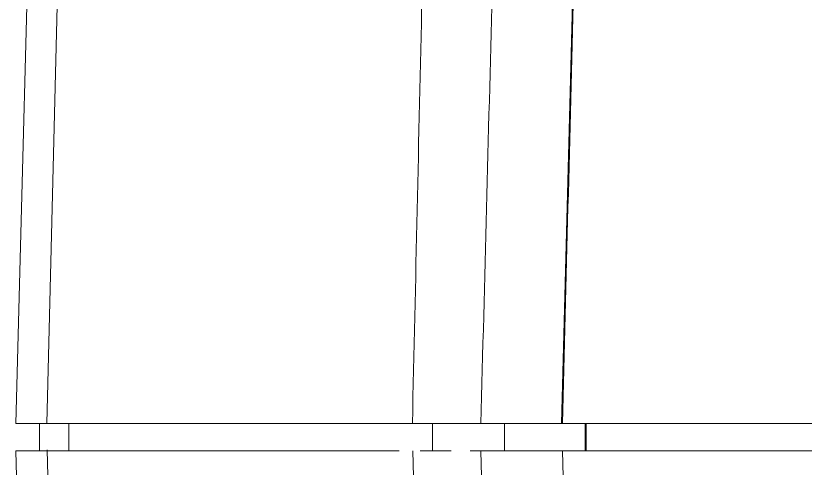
# Model space of a CAD drawing. Header units: inches. Extents: x 0 to 40, y 35.9 to 64.1.
# Drawn here: x 5.111 to 6.039, y 39.517 to 40.048 of the extents above; entities that cross this region are included whole.
import ezdxf

# ---------------------------------------------------------------- set-up
doc = ezdxf.new("R2010")
doc.units = ezdxf.units.IN
doc.header["$MEASUREMENT"] = 0
doc.layers.add('2', color=7, linetype='Continuous')

# ---------------------------------------------------------------- blocks, each defined once
blk = doc.blocks.new('block 778')
at = {"layer": '2', "color": 80, "lineweight": 18, "true_color": 0x3fff00}
blk.add_lwpolyline([(5.75367, 39.53691), (5.65786, 39.53691)], dxfattribs=at)
blk = doc.blocks.new('block 779')
at = {"layer": '2', "color": 80, "lineweight": 18, "true_color": 0x3fff00}
blk.add_lwpolyline([(5.11145, 39.53691), (5.13137, 38.77651)], dxfattribs=at)
blk = doc.blocks.new('block 780')
at = {"layer": '2', "color": 80, "lineweight": 18, "true_color": 0x3fff00}
blk.add_lwpolyline([(5.75367, 39.53691), (5.75837, 39.35443)], dxfattribs=at)
blk = doc.blocks.new('block 781')
at = {"layer": '2', "color": 80, "lineweight": 18, "true_color": 0x3fff00}
blk.add_lwpolyline([(5.56199, 39.53691), (5.14839, 39.53691)], dxfattribs=at)
blk = doc.blocks.new('block 783')
at = {"layer": '2', "color": 7, "lineweight": 18, "true_color": 0xffffff}
blk.add_lwpolyline([(5.78047, 39.53691), (5.78047, 39.56889)], dxfattribs=at)
blk = doc.blocks.new('block 784')
at = {"layer": '2', "color": 80, "lineweight": 18, "true_color": 0x3fff00}
blk.add_lwpolyline([(5.68567, 39.56889), (5.68567, 39.53691)], dxfattribs=at)
blk = doc.blocks.new('block 785')
at = {"layer": '2', "color": 80, "lineweight": 18, "true_color": 0x3fff00}
blk.add_lwpolyline([(5.17391, 39.53691), (5.17391, 39.56889)], dxfattribs=at)
blk = doc.blocks.new('block 786')
at = {"layer": '2', "color": 80, "lineweight": 18, "true_color": 0x3fff00}
blk.add_lwpolyline([(5.60112, 39.56889), (5.60112, 39.53691)], dxfattribs=at)
blk = doc.blocks.new('block 787')
at = {"layer": '2', "color": 80, "lineweight": 18, "true_color": 0x3fff00}
blk.add_lwpolyline([(5.13924, 39.53691), (5.13924, 39.56889)], dxfattribs=at)
blk = doc.blocks.new('block 788')
at = {"layer": '2', "color": 80, "lineweight": 18, "true_color": 0x3fff00}
blk.add_lwpolyline([(5.57742, 39.56889), (5.65788, 39.56889)], dxfattribs=at)
blk = doc.blocks.new('block 789')
at = {"layer": '2', "color": 80, "lineweight": 18, "true_color": 0x3fff00}
blk.add_lwpolyline([(5.14801, 39.56889), (5.11145, 39.56889)], dxfattribs=at)
blk = doc.blocks.new('block 790')
at = {"layer": '2', "color": 80, "lineweight": 18, "true_color": 0x3fff00}
blk.add_lwpolyline([(5.14801, 39.56889), (5.16658, 40.32918)], dxfattribs=at)
blk = doc.blocks.new('block 791')
at = {"layer": '2', "color": 80, "lineweight": 18, "true_color": 0x3fff00}
blk.add_lwpolyline([(5.78047, 39.53691), (5.78047, 39.56889)], dxfattribs=at)
blk = doc.blocks.new('block 792')
at = {"layer": '2', "color": 80, "lineweight": 18, "true_color": 0x3fff00}
blk.add_lwpolyline([(5.14801, 39.56889), (5.57742, 39.56889)], dxfattribs=at)
blk = doc.blocks.new('block 793')
at = {"layer": '2', "color": 80, "lineweight": 18, "true_color": 0x3fff00}
blk.add_lwpolyline([(5.75269, 39.56889), (5.75367, 39.56889)], dxfattribs=at)
blk = doc.blocks.new('block 794')
at = {"layer": '2', "color": 80, "lineweight": 18, "true_color": 0x3fff00}
blk.add_lwpolyline([(5.77351, 40.36391), (5.75269, 39.56889)], dxfattribs=at)
blk = doc.blocks.new('block 795')
at = {"layer": '2', "color": 80, "lineweight": 18, "true_color": 0x3fff00}
blk.add_lwpolyline([(5.75269, 39.56889), (5.65788, 39.56889)], dxfattribs=at)
blk = doc.blocks.new('block 796')
at = {"layer": '2', "color": 80, "lineweight": 18, "true_color": 0x3fff00}
blk.add_lwpolyline([(5.11145, 39.56889), (5.13133, 40.32791)], dxfattribs=at)
blk = doc.blocks.new('block 798')
at = {"layer": '2', "color": 80, "lineweight": 18, "true_color": 0x3fff00}
blk.add_lwpolyline([(5.67766, 38.77651), (5.65786, 39.53691)], dxfattribs=at)
blk = doc.blocks.new('block 801')
at = {"layer": '2', "color": 80, "lineweight": 18, "true_color": 0x3fff00}
blk.add_lwpolyline([(5.11145, 39.53691), (5.14839, 39.53691)], dxfattribs=at)
blk = doc.blocks.new('block 826')
at = {"layer": '2', "color": 7, "lineweight": 18, "true_color": 0xffffff}
blk.add_lwpolyline([(5.75269, 39.56889), (5.75367, 39.56889)], dxfattribs=at)
blk = doc.blocks.new('block 828')
at = {"layer": '2', "color": 7, "lineweight": 18, "true_color": 0xffffff}
blk.add_lwpolyline([(5.77351, 40.36391), (5.75269, 39.56889)], dxfattribs=at)
blk = doc.blocks.new('block 829')
at = {"layer": '2', "color": 7, "lineweight": 18, "true_color": 0xffffff}
blk.add_lwpolyline([(5.13924, 39.53691), (5.13924, 39.56889)], dxfattribs=at)
blk = doc.blocks.new('block 832')
at = {"layer": '2', "color": 7, "lineweight": 18, "true_color": 0xffffff}
blk.add_lwpolyline([(6.28892, 39.56889), (5.75367, 39.56889)], dxfattribs=at)
blk = doc.blocks.new('block 1262')
at = {"layer": '2', "color": 80, "lineweight": 18, "true_color": 0x3fff00}
blk.add_lwpolyline([(5.59494, 40.35326), (5.59459, 40.33759), (5.59423, 40.32188), (5.59389, 40.3062), (5.59354, 40.29053), (5.59318, 40.27482), (5.59284, 40.25914), (5.59249, 40.24347), (5.59213, 40.22776), (5.59179, 40.21208), (5.59144, 40.19638), (5.59108, 40.1807), (5.59074, 40.16502), (5.59039, 40.14932), (5.59003, 40.13364), (5.58968, 40.11796), (5.58934, 40.10226), (5.58898, 40.08658), (5.58863, 40.07087), (5.58829, 40.0552), (5.58793, 40.03952), (5.58758, 40.02381), (5.58724, 40.00814), (5.58688, 39.99246), (5.58653, 39.97675), (5.58619, 39.96108), (5.58583, 39.9454), (5.58548, 39.92969), (5.58514, 39.91402), (5.58478, 39.89834), (5.58443, 39.88263), (5.58409, 39.86696), (5.58372, 39.85128), (5.58338, 39.83557), (5.58304, 39.8199), (5.58267, 39.80419), (5.58233, 39.78851), (5.58198, 39.77284), (5.58162, 39.75713), (5.58128, 39.74145), (5.58093, 39.72578), (5.58057, 39.71007), (5.58023, 39.69439), (5.57988, 39.67868), (5.57952, 39.66301), (5.57918, 39.64733), (5.57882, 39.63162), (5.57847, 39.61595), (5.57813, 39.60027), (5.57776, 39.58456), (5.57742, 39.56889)], dxfattribs=at)
blk = doc.blocks.new('block 1277')
at = {"layer": '2', "color": 80, "lineweight": 18, "true_color": 0x3fff00}
blk.add_lwpolyline([(5.14835, 39.53798), (5.14876, 39.52276), (5.14916, 39.50753), (5.14956, 39.4923), (5.14995, 39.47704), (5.15037, 39.46181), (5.15076, 39.44658), (5.15116, 39.43136), (5.15155, 39.41613), (5.15197, 39.4009), (5.15236, 39.38568), (5.15276, 39.37045), (5.15317, 39.35522), (5.15357, 39.33999), (5.15397, 39.32477), (5.15438, 39.30954), (5.15478, 39.29431), (5.15517, 39.27908), (5.15557, 39.26386), (5.15598, 39.24863), (5.15638, 39.2334), (5.15677, 39.21817), (5.15717, 39.20295), (5.15758, 39.18769), (5.15798, 39.17246), (5.15838, 39.15723), (5.15879, 39.142), (5.15919, 39.12678), (5.15958, 39.11155), (5.16, 39.09632), (5.16039, 39.08109), (5.16079, 39.06587), (5.16118, 39.05064), (5.1616, 39.03541), (5.16199, 39.02018), (5.16239, 39.00496), (5.16279, 38.98973), (5.1632, 38.9745), (5.1636, 38.95928), (5.16399, 38.94405), (5.1644, 38.92882), (5.1648, 38.91359), (5.1652, 38.89837), (5.16559, 38.88314), (5.16601, 38.86791), (5.1664, 38.85268), (5.1668, 38.83742), (5.16721, 38.8222), (5.16761, 38.80697), (5.168, 38.79174), (5.1684, 38.77651)], dxfattribs=at)
blk = doc.blocks.new('block 1287')
at = {"layer": '2', "color": 80, "lineweight": 18, "true_color": 0x3fff00}
blk.add_lwpolyline([(5.65788, 39.56889), (5.65829, 39.5847), (5.65871, 39.60051), (5.65912, 39.61632), (5.65953, 39.6321), (5.65995, 39.64792), (5.66036, 39.66373), (5.66077, 39.67954), (5.66119, 39.69535), (5.6616, 39.71117), (5.66201, 39.72698), (5.66243, 39.74276), (5.66284, 39.75857), (5.66325, 39.77439), (5.66367, 39.7902), (5.6641, 39.80601), (5.66451, 39.82182), (5.66493, 39.8376), (5.66534, 39.85342), (5.66575, 39.86923), (5.66617, 39.88504), (5.66658, 39.90085), (5.66699, 39.91667), (5.66741, 39.93245), (5.66782, 39.94826), (5.66823, 39.96407), (5.66865, 39.97989), (5.66906, 39.9957), (5.66947, 40.01151), (5.66989, 40.02732), (5.6703, 40.0431), (5.67071, 40.05892), (5.67113, 40.07473), (5.67154, 40.09054), (5.67195, 40.10635), (5.67237, 40.12217), (5.67278, 40.13798), (5.67319, 40.15376), (5.67361, 40.16957), (5.67402, 40.18539), (5.67443, 40.2012), (5.67485, 40.21701), (5.67526, 40.23282), (5.67567, 40.24864), (5.67609, 40.26442), (5.6765, 40.28023), (5.67691, 40.29604), (5.67733, 40.31185), (5.67774, 40.32767), (5.67815, 40.34348), (5.67857, 40.35929)], dxfattribs=at)
blk = doc.blocks.new('block 1296')
at = {"layer": '2', "color": 80, "lineweight": 18, "true_color": 0x3fff00}
blk.add_lwpolyline([(5.59768, 38.77651), (5.5973, 38.79174), (5.5969, 38.80693), (5.59651, 38.82216), (5.59611, 38.83735), (5.59573, 38.85255), (5.59533, 38.86777), (5.59494, 38.88297), (5.59456, 38.89819), (5.59416, 38.91339), (5.59377, 38.92861), (5.59337, 38.94381), (5.59299, 38.959), (5.5926, 38.97423), (5.5922, 38.98942), (5.59182, 39.00465), (5.59142, 39.01984), (5.59103, 39.03507), (5.59063, 39.05026), (5.59025, 39.06545), (5.58986, 39.08068), (5.58946, 39.09587), (5.58906, 39.1111), (5.58869, 39.12629), (5.58829, 39.14152), (5.58789, 39.15671), (5.5875, 39.17191), (5.58712, 39.18713), (5.58672, 39.20233), (5.58633, 39.21755), (5.58595, 39.23275), (5.58555, 39.24797), (5.58515, 39.26317), (5.58476, 39.27836), (5.58438, 39.29359), (5.58398, 39.30878), (5.58359, 39.32401), (5.58319, 39.3392), (5.58281, 39.35443), (5.58242, 39.36962), (5.58202, 39.38485), (5.58164, 39.40004), (5.58124, 39.41527), (5.58085, 39.43046), (5.58045, 39.44565), (5.58007, 39.46088), (5.57968, 39.47607), (5.57928, 39.4913), (5.57888, 39.50649), (5.57851, 39.52172), (5.57811, 39.53691)], dxfattribs=at)
blk = doc.blocks.new('block 1297')
at = {"layer": '2', "color": 80, "lineweight": 18, "true_color": 0x3fff00}
blk.add_lwpolyline([(6.20629, 39.53691), (6.19976, 39.53691), (6.19321, 39.53691), (6.1867, 39.53691), (6.18017, 39.53688), (6.17366, 39.53688), (6.16719, 39.53688), (6.16071, 39.53688), (6.15425, 39.53688), (6.14782, 39.53688), (6.14142, 39.53688), (6.13503, 39.53688), (6.12867, 39.53688), (6.12235, 39.53688), (6.11604, 39.53688), (6.10977, 39.53688), (6.10352, 39.53688), (6.0973, 39.53688), (6.09112, 39.53688), (6.08495, 39.53688), (6.07882, 39.53688), (6.07272, 39.53688), (6.06666, 39.53688), (6.06063, 39.53688), (6.05463, 39.53688), (6.04867, 39.53688), (6.04277, 39.53688), (6.03688, 39.53688), (6.03104, 39.53688), (6.02523, 39.53688), (6.01948, 39.53688), (6.01374, 39.53688), (6.00807, 39.53688), (6.00242, 39.53688), (5.99683, 39.53688), (5.99126, 39.53691), (5.98575, 39.53691), (5.98029, 39.53691), (5.97486, 39.53691), (5.96951, 39.53691), (5.9642, 39.53691), (5.95896, 39.53691), (5.95378, 39.53691), (5.94866, 39.53691), (5.9436, 39.53691), (5.9386, 39.53691), (5.93364, 39.53691), (5.9287, 39.53691), (5.92381, 39.53691), (5.91892, 39.53691), (5.91402, 39.53691)], dxfattribs=at)
blk = doc.blocks.new('block 1301')
at = {"layer": '2', "color": 80, "lineweight": 18, "true_color": 0x3fff00}
blk.add_lwpolyline([(5.58658, 39.53691), (5.58743, 39.53691), (5.58827, 39.53691), (5.58912, 39.53691), (5.58994, 39.53691), (5.59077, 39.53691), (5.59158, 39.53691), (5.59241, 39.53691), (5.59322, 39.53691), (5.59403, 39.53691), (5.59482, 39.53691), (5.59561, 39.53691), (5.5964, 39.53691), (5.59719, 39.53691), (5.59797, 39.53691), (5.59875, 39.53691), (5.59952, 39.53691), (5.6003, 39.53691), (5.60105, 39.53691), (5.60181, 39.53691), (5.60257, 39.53691), (5.60331, 39.53691), (5.60405, 39.53691), (5.60479, 39.53691), (5.60551, 39.53691), (5.60624, 39.53691), (5.60696, 39.53691), (5.60769, 39.53691), (5.60839, 39.53691), (5.6091, 39.53691), (5.6098, 39.53691), (5.61051, 39.53691), (5.6112, 39.53691), (5.61189, 39.53691), (5.61258, 39.53691), (5.61325, 39.53691), (5.61392, 39.53691), (5.61459, 39.53691), (5.61525, 39.53691), (5.6159, 39.53691), (5.61656, 39.53691), (5.61721, 39.53691), (5.61785, 39.53691), (5.61849, 39.53691), (5.61912, 39.53691), (5.61976, 39.53691), (5.62038, 39.53691), (5.621, 39.53691), (5.6216, 39.53691), (5.62222, 39.53691), (5.62283, 39.53691)], dxfattribs=at)
blk = doc.blocks.new('block 1302')
at = {"layer": '2', "color": 80, "lineweight": 18, "true_color": 0x3fff00}
blk.add_open_spline([(5.64517, 39.53691), (5.64517, 39.53691), (5.64562, 39.53691), (5.64562, 39.53691), (5.64562, 39.53691), (5.64608, 39.53691), (5.64608, 39.53691), (5.64608, 39.53691), (5.64653, 39.53691), (5.64653, 39.53691), (5.64653, 39.53691), (5.64696, 39.53691), (5.64696, 39.53691), (5.64696, 39.53691), (5.64739, 39.53691), (5.64739, 39.53691), (5.64739, 39.53691), (5.6478, 39.53691), (5.6478, 39.53691), (5.6478, 39.53691), (5.64822, 39.53691), (5.64822, 39.53691), (5.64822, 39.53691), (5.64863, 39.53691), (5.64863, 39.53691), (5.64863, 39.53691), (5.64903, 39.53691), (5.64903, 39.53691), (5.64903, 39.53691), (5.64941, 39.53691), (5.64941, 39.53691), (5.64941, 39.53691), (5.64978, 39.53691), (5.64978, 39.53691), (5.64978, 39.53691), (5.65015, 39.53691), (5.65015, 39.53691), (5.65015, 39.53691), (5.65051, 39.53691), (5.65051, 39.53691), (5.65051, 39.53691), (5.65087, 39.53691), (5.65087, 39.53691), (5.65087, 39.53691), (5.6512, 39.53691), (5.6512, 39.53691), (5.6512, 39.53691), (5.65154, 39.53691), (5.65154, 39.53691), (5.65154, 39.53691), (5.65187, 39.53691), (5.65187, 39.53691), (5.65187, 39.53691), (5.65218, 39.53691), (5.65218, 39.53691), (5.65218, 39.53691), (5.65249, 39.53691), (5.65249, 39.53691), (5.65249, 39.53691), (5.6528, 39.53691), (5.6528, 39.53691), (5.6528, 39.53691), (5.65309, 39.53691), (5.65309, 39.53691), (5.65309, 39.53691), (5.65337, 39.53691), (5.65337, 39.53691), (5.65337, 39.53691), (5.65364, 39.53691), (5.65364, 39.53691), (5.65364, 39.53691), (5.65392, 39.53691), (5.65392, 39.53691), (5.65392, 39.53691), (5.65418, 39.53691), (5.65418, 39.53691), (5.65418, 39.53691), (5.65442, 39.53691), (5.65442, 39.53691), (5.65442, 39.53691), (5.65466, 39.53691), (5.65466, 39.53691), (5.65466, 39.53691), (5.6549, 39.53691), (5.6549, 39.53691), (5.6549, 39.53691), (5.65512, 39.53691), (5.65512, 39.53691), (5.65512, 39.53691), (5.65533, 39.53691), (5.65533, 39.53691), (5.65533, 39.53691), (5.65554, 39.53691), (5.65554, 39.53691), (5.65554, 39.53691), (5.65574, 39.53691), (5.65574, 39.53691), (5.65574, 39.53691), (5.65593, 39.53691), (5.65593, 39.53691), (5.65593, 39.53691), (5.65611, 39.53691), (5.65611, 39.53691), (5.65628, 39.53691), (5.65645, 39.53691), (5.65645, 39.53691), (5.65661, 39.53691), (5.65674, 39.53691), (5.65674, 39.53691), (5.6569, 39.53691), (5.65702, 39.53691), (5.65702, 39.53691), (5.65714, 39.53691), (5.65726, 39.53691), (5.65726, 39.53691), (5.65736, 39.53691), (5.65745, 39.53691), (5.65745, 39.53691), (5.65762, 39.53691), (5.65769, 39.53691), (5.65769, 39.53691)], degree=3, knots=[0, 0, 0, 0, 1, 1, 1, 2, 2, 2, 3, 3, 3, 4, 4, 4, 5, 5, 5, 6, 6, 6, 7, 7, 7, 8, 8, 8, 9, 9, 9, 10, 10, 10, 11, 11, 11, 12, 12, 12, 13, 13, 13, 14, 14, 14, 15, 15, 15, 16, 16, 16, 17, 17, 17, 18, 18, 18, 19, 19, 19, 20, 20, 20, 21, 21, 21, 22, 22, 22, 23, 23, 23, 24, 24, 24, 25, 25, 25, 26, 26, 26, 27, 27, 27, 28, 28, 28, 29, 29, 29, 30, 30, 30, 31, 31, 31, 32, 32, 32, 33, 33, 33, 34, 34, 34, 35, 35, 35, 36, 36, 36, 37, 37, 37, 38, 38, 38, 39, 39, 39, 40, 40, 40, 40], dxfattribs=at)
blk = doc.blocks.new('block 1304')
at = {"layer": '2', "color": 80, "lineweight": 18, "true_color": 0x3fff00}
blk.add_lwpolyline([(5.91402, 39.53691), (5.90815, 39.53691), (5.90236, 39.53691), (5.89666, 39.53691), (5.89106, 39.53691), (5.88555, 39.53691), (5.88012, 39.53691), (5.87482, 39.53691), (5.8696, 39.53691), (5.86448, 39.53691), (5.85945, 39.53691), (5.85454, 39.53691), (5.84974, 39.53691), (5.84504, 39.53688), (5.84045, 39.53688), (5.83596, 39.53688), (5.83158, 39.53688), (5.82733, 39.53688), (5.82318, 39.53688), (5.81915, 39.53688), (5.81522, 39.53688), (5.81143, 39.53688), (5.80772, 39.53688), (5.80416, 39.53688), (5.8007, 39.53688), (5.79736, 39.53688), (5.79413, 39.53688), (5.79102, 39.53688), (5.788, 39.53688), (5.78512, 39.53688), (5.78235, 39.53688), (5.77968, 39.53688), (5.77713, 39.53688), (5.77472, 39.53688), (5.77245, 39.53688), (5.77029, 39.53688), (5.76828, 39.53688), (5.76642, 39.53691), (5.7647, 39.53691), (5.76313, 39.53691), (5.76173, 39.53691), (5.76048, 39.53691), (5.75937, 39.53691), (5.75839, 39.53691), (5.75751, 39.53691), (5.75674, 39.53691), (5.75603, 39.53691), (5.75539, 39.53691), (5.75479, 39.53691), (5.75422, 39.53691), (5.75367, 39.53691)], dxfattribs=at)
blk = doc.blocks.new('block 1348')
at = {"layer": '2', "color": 7, "lineweight": 18, "true_color": 0xffffff}
blk.add_lwpolyline([(5.75367, 39.56889), (5.75408, 39.58477), (5.7545, 39.60068), (5.75489, 39.6166), (5.75531, 39.63248), (5.75572, 39.6484), (5.75613, 39.66428), (5.75653, 39.6802), (5.75694, 39.69611), (5.75736, 39.71199), (5.75775, 39.72791), (5.75817, 39.74379), (5.75858, 39.75971), (5.75899, 39.77559), (5.75939, 39.79151), (5.7598, 39.80739), (5.76022, 39.82331), (5.76063, 39.83922), (5.76103, 39.8551), (5.76144, 39.87102), (5.76185, 39.8869), (5.76225, 39.90282), (5.76266, 39.9187), (5.76308, 39.93462), (5.76349, 39.9505), (5.76389, 39.96641), (5.7643, 39.98233), (5.76471, 39.99821), (5.76511, 40.01413), (5.76552, 40.03001), (5.76594, 40.04593), (5.76635, 40.06184), (5.76675, 40.07773), (5.76716, 40.09364), (5.76757, 40.10952), (5.76797, 40.12544), (5.76838, 40.14132), (5.7688, 40.15724), (5.76921, 40.17312), (5.7696, 40.18904), (5.77002, 40.20495), (5.77043, 40.22084), (5.77083, 40.23675), (5.77124, 40.25263), (5.77165, 40.26855), (5.77207, 40.28443), (5.77246, 40.30035), (5.77288, 40.31623), (5.77329, 40.33215), (5.7737, 40.34806), (5.7741, 40.36394)], dxfattribs=at)
blk = doc.blocks.new('block 1350')
at = {"layer": '2', "color": 7, "lineweight": 18, "true_color": 0xffffff}
blk.add_lwpolyline([(5.78154, 39.53691), (5.78154, 39.53757), (5.78154, 39.53819), (5.78154, 39.53884), (5.78154, 39.53946), (5.78154, 39.54012), (5.78154, 39.54074), (5.78154, 39.54139), (5.78154, 39.54201), (5.78154, 39.54267), (5.78154, 39.54329), (5.78154, 39.54394), (5.78154, 39.5446), (5.78154, 39.54522), (5.78154, 39.54587), (5.78154, 39.54649), (5.78154, 39.54715), (5.78154, 39.54777), (5.78154, 39.54842), (5.78154, 39.54908), (5.78154, 39.5497), (5.78154, 39.55035), (5.78154, 39.55097), (5.78154, 39.55163), (5.78154, 39.55225), (5.78154, 39.5529), (5.78154, 39.55355), (5.78154, 39.55417), (5.78154, 39.55483), (5.78154, 39.55545), (5.78154, 39.5561), (5.78154, 39.55672), (5.78154, 39.55738), (5.78154, 39.558), (5.78154, 39.55865), (5.78154, 39.55927), (5.78154, 39.55993), (5.78154, 39.56058), (5.78154, 39.5612), (5.78154, 39.56186), (5.78154, 39.56248), (5.78154, 39.56313), (5.78154, 39.56375), (5.78154, 39.56441), (5.78154, 39.56506), (5.78154, 39.56568), (5.78154, 39.56634), (5.78154, 39.56696), (5.78154, 39.56761), (5.78154, 39.56823), (5.78154, 39.56889)], dxfattribs=at)

msp = doc.modelspace()

# ---------------------------------------------------------------- block references
at = {"layer": '2'}
for name in ['block 794', 'block 828', 'block 1348', 'block 1287', 'block 1262', 'block 796', 'block 790', 'block 789', 'block 787', 'block 829', 'block 792', 'block 785', 'block 788', 'block 786', 'block 795', 'block 784', 'block 793', 'block 826', 'block 832', 'block 783', 'block 791', 'block 1350', 'block 779', 'block 801', 'block 1277', 'block 781', 'block 1296', 'block 1301', 'block 1302', 'block 778', 'block 798', 'block 780', 'block 1304', 'block 1297']:
    msp.add_blockref(name, (0, 0), dxfattribs=at)

doc.saveas('drawing.dxf')
